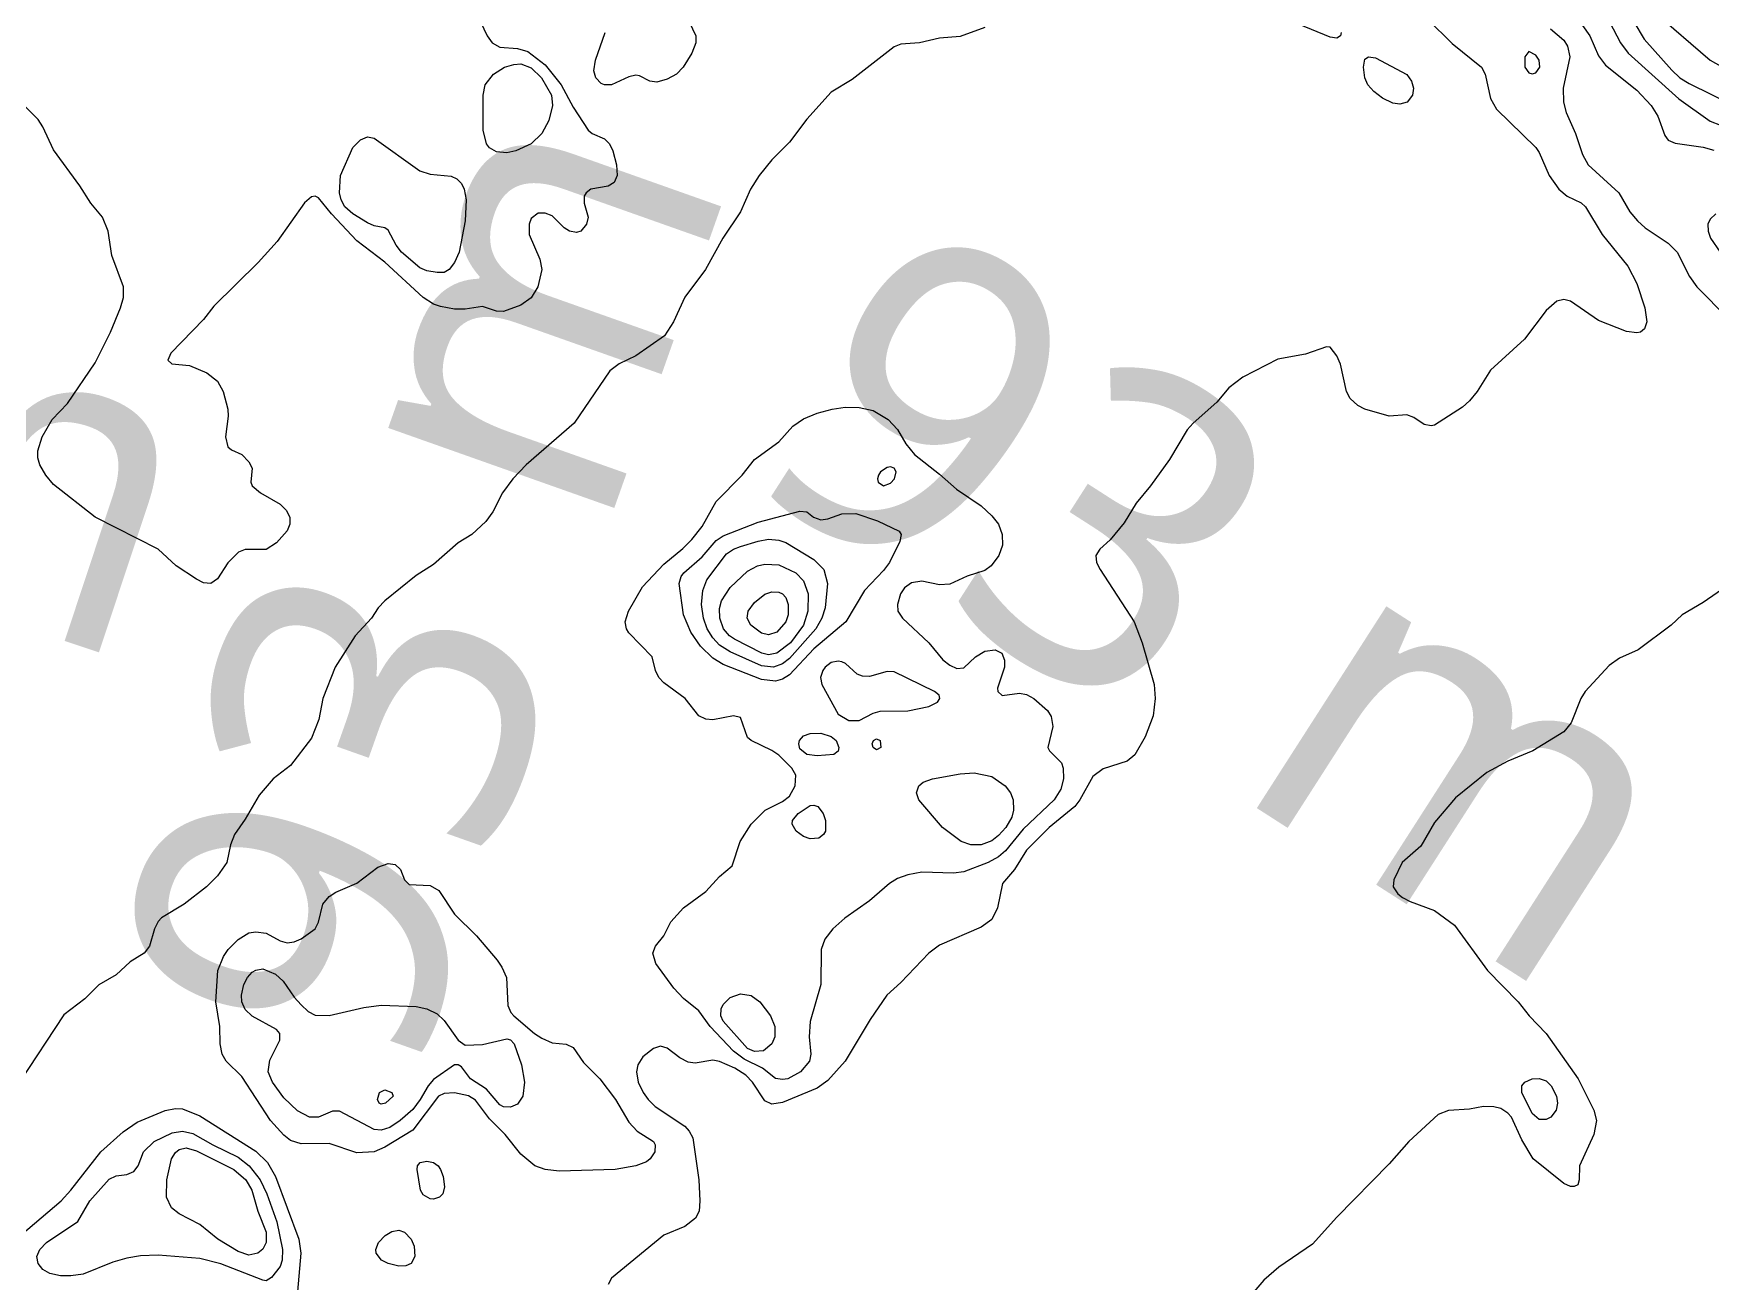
# Model space of a CAD drawing. Extents: x 474277 to 475042, y 254928 to 255625.
# Drawn here: x 474377.33 to 474414.21, y 255257.12 to 255284.58 of the extents above; entities that cross this region are included whole.
import ezdxf

# ---------------------------------------------------------------- set-up
doc = ezdxf.new("R2010")
doc.units = 0
doc.header["$MEASUREMENT"] = 0
doc.layers.add('BaseMapV2_DTM_export_MonNov09090547073261 — entities', color=1, linetype='CONTINUOUS')
doc.styles.get("Standard").update_dxf_attribs({"font": 'romans.shx'})

msp = doc.modelspace()

# ---------------------------------------------------------------- linework, layer by layer
at = {"layer": 'BaseMapV2_DTM_export_MonNov09090547073261 — entities', "color": 15, "linetype": 'Continuous', "true_color": 0xb7484b}
for points in [[(474387.08, 255284.986, 93.25), (474387.302, 255284.526, 93.25), (474387.41, 255284.373, 93.25), (474387.581, 255284.281, 93.25), (474387.964, 255284.247, 93.25), (474388.194, 255284.18, 93.25), (474388.577, 255283.889, 93.25), (474388.929, 255283.453, 93.25), (474389.191, 255282.96, 93.25), (474389.524, 255282.456, 93.25), (474389.608, 255282.379, 93.25), (474389.881, 255282.259, 93.25), (474389.991, 255282.149, 93.25), (474390.066, 255281.996, 93.25), (474390.144, 255281.689, 93.25), (474390.162, 255281.459, 93.25), (474390.094, 255281.306, 93.25), (474389.958, 255281.22, 93.25), (474389.58, 255281.153, 93.25), (474389.48, 255281.076, 93.25), (474389.435, 255280.999, 93.25), (474389.436, 255280.846, 93.25), (474389.518, 255280.539, 93.25), (474389.483, 255280.386, 93.25), (474389.359, 255280.233, 93.25), (474389.268, 255280.204, 93.25), (474389.114, 255280.233, 93.25), (474388.996, 255280.309, 93.25), (474388.731, 255280.568, 93.25), (474388.577, 255280.63, 93.25), (474388.424, 255280.625, 93.25), (474388.271, 255280.51, 93.25), (474388.223, 255280.386, 93.25), (474388.226, 255280.156, 93.25), (474388.461, 255279.619, 93.25), (474388.499, 255279.389, 93.25), (474388.416, 255279.006, 93.25), (474388.271, 255278.764, 93.25), (474388.041, 255278.603, 93.25), (474387.657, 255278.464, 93.25), (474387.504, 255278.472, 93.25), (474387.197, 255278.573, 93.25), (474386.814, 255278.52, 93.25), (474386.584, 255278.521, 93.25), (474386.277, 255278.574, 93.25), (474386.124, 255278.631, 93.25), (474385.894, 255278.776, 93.25), (474385.05, 255279.552, 93.25), (474384.437, 255280.018, 93.25), (474383.879, 255280.616, 93.25), (474383.594, 255280.969, 93.25), (474383.517, 255281.003, 93.25), (474383.44, 255280.986, 93.25), (474383.287, 255280.855, 93.25), (474382.685, 255280.003, 93.25), (474382.267, 255279.542, 93.25), (474381.293, 255278.587, 93.25), (474381.063, 255278.289, 93.25), (474380.35, 255277.549, 93.25), (474380.283, 255277.396, 93.25), (474380.372, 255277.319, 93.25), (474380.757, 255277.278, 93.25), (474381.14, 255277.12, 93.25), (474381.371, 255276.935, 93.25), (474381.5, 255276.705, 93.25), (474381.599, 255276.322, 93.25), (474381.606, 255276.169, 93.25), (474381.551, 255275.709, 93.25), (474381.6, 255275.493, 93.25), (474381.677, 255275.428, 93.25), (474381.907, 255275.323, 93.25), (474382.06, 255275.165, 93.25), (474382.131, 255275.019, 93.25), (474382.106, 255274.712, 93.25), (474382.132, 255274.635, 93.25), (474382.319, 255274.482, 93.25), (474382.75, 255274.234, 93.25), (474382.885, 255274.098, 93.25), (474382.963, 255273.945, 93.25), (474382.963, 255273.792, 93.25), (474382.903, 255273.645, 93.25), (474382.673, 255273.382, 93.25), (474382.443, 255273.231, 93.25), (474381.983, 255273.236, 93.25), (474381.836, 255273.178, 93.25), (474381.6, 255272.94, 93.25), (474381.37, 255272.587, 93.25), (474381.225, 255272.488, 93.25)], [(474407.977, 255284.888, 92.75), (474408.513, 255284.358, 92.75), (474409.163, 255283.836, 92.75), (474409.243, 255283.683, 92.75), (474409.358, 255283.146, 92.75), (474409.487, 255282.916, 92.75), (474410.354, 255282.071, 92.75), (474410.43, 255281.96, 92.75), (474410.651, 255281.459, 92.75), (474410.859, 255281.153, 92.75), (474411.044, 255281.002, 92.75), (474411.35, 255280.852, 92.75), (474411.449, 255280.769, 92.75), (474411.809, 255280.156, 92.75), (474412.38, 255279.466, 92.75), (474412.578, 255279.082, 92.75), (474412.752, 255278.546, 92.75), (474412.791, 255278.239, 92.75), (474412.741, 255278.086, 92.75), (474412.654, 255278.014, 92.75), (474412.577, 255277.995, 92.75), (474412.347, 255278.029, 92.75), (474411.734, 255278.265, 92.75), (474411.12, 255278.696, 92.75), (474410.967, 255278.729, 92.75), (474410.814, 255278.693, 92.75), (474410.584, 255278.491, 92.75), (474410.107, 255277.856, 92.75), (474409.357, 255277.176, 92.75), (474409.066, 255276.705, 92.75), (474408.897, 255276.499, 92.75), (474408.743, 255276.362, 92.75), (474408.13, 255275.965, 92.75), (474408.053, 255275.952, 92.75), (474407.9, 255275.984, 92.75), (474407.67, 255276.134, 92.75), (474407.517, 255276.194, 92.75), (474407.133, 255276.165, 92.75), (474406.596, 255276.322, 92.75), (474406.439, 255276.399, 92.75), (474406.276, 255276.552, 92.75), (474406.19, 255276.705, 92.75), (474406.06, 255277.307, 92.75), (474405.983, 255277.494, 92.75), (474405.83, 255277.683, 92.75), (474405.753, 255277.69, 92.75), (474405.293, 255277.525, 92.75), (474404.68, 255277.418, 92.75), (474403.913, 255277.02, 92.75), (474403.606, 255276.79, 92.75), (474403.339, 255276.475, 92.75), (474402.822, 255276.015, 92.75), (474402.689, 255275.862, 92.75), (474402.303, 255275.212, 92.75), (474401.885, 255274.635, 92.75), (474401.567, 255274.252, 92.75), (474401.306, 255273.817, 92.75), (474400.999, 255273.449, 92.75), (474400.769, 255273.244, 92.75), (474400.681, 255273.102, 92.75), (474400.699, 255272.948, 92.75), (474400.778, 255272.795, 92.75), (474401.526, 255271.645, 92.75), (474401.698, 255271.185, 92.75), (474401.963, 255270.265, 92.75), (474401.987, 255269.958, 92.75), (474401.94, 255269.575, 92.75), (474401.768, 255269.114, 92.75), (474401.536, 255268.719, 92.75), (474401.37, 255268.578, 92.75), (474400.846, 255268.409, 92.75), (474400.616, 255268.247, 92.75), (474400.331, 255267.734, 92.75), (474400.217, 255267.581, 92.75), (474399.652, 255267.121, 92.75), (474399.159, 255266.624, 92.75), (474398.891, 255266.201, 92.75), (474398.632, 255265.894, 92.75), (474398.518, 255265.357, 92.75), (474398.392, 255265.098, 92.75), (474398.162, 255264.928, 92.75), (474397.242, 255264.533, 92.75), (474397.012, 255264.359, 92.75), (474396.398, 255263.715, 92.75), (474396.087, 255263.44, 92.75), (474395.717, 255262.904, 92.75), (474395.171, 255261.984, 92.75), (474394.788, 255261.564, 92.75), (474394.558, 255261.392, 92.75), (474393.791, 255261.075, 92.75), (474393.561, 255261.04, 92.75), (474393.408, 255261.116, 92.75), (474393.136, 255261.524, 92.75), (474392.989, 255261.677, 92.75), (474392.748, 255261.83, 92.75), (474392.411, 255261.981, 92.75), (474392.258, 255262.005, 92.75), (474391.875, 255261.943, 92.75), (474391.721, 255261.963, 92.75), (474391.536, 255262.06, 92.75), (474391.261, 255262.272, 92.75), (474391.108, 255262.315, 92.75), (474390.954, 255262.267, 92.75), (474390.724, 255262.08, 92.75), (474390.613, 255261.907, 92.75), (474390.58, 255261.754, 92.75), (474390.618, 255261.524, 92.75), (474390.732, 255261.294, 92.75), (474390.837, 255261.14, 92.75), (474390.994, 255260.987, 92.75), (474391.645, 255260.557, 92.75), (474391.741, 255260.45, 92.75), (474391.819, 255260.297, 92.75), (474391.952, 255259.377, 92.75), (474391.976, 255258.917, 92.75), (474391.961, 255258.687, 92.75), (474391.884, 255258.533, 92.75), (474391.645, 255258.349, 92.75), (474391.184, 255258.16, 92.75), (474390.034, 255257.213, 92.75), (474389.959, 255257.076, 92.75)], [(474412.278, 255285.216, 91.75), (474412.733, 255284.45, 91.75), (474413.344, 255283.77, 91.75), (474413.522, 255283.606, 91.75), (474413.727, 255283.476, 91.75), (474415.184, 255282.763, 91.75)], [(474412.961, 255285.046, 91.5), (474414.185, 255283.99, 91.5), (474414.877, 255283.6, 91.5)], [(474398.239, 255284.711, 93), (474397.702, 255284.51, 93), (474397.242, 255284.472, 93), (474396.805, 255284.373, 93), (474396.398, 255284.34, 93), (474396.245, 255284.283, 93), (474395.325, 255283.57, 93), (474394.865, 255283.289, 93), (474394.328, 255282.692, 93), (474393.945, 255282.191, 93), (474393.561, 255281.8, 93), (474393.277, 255281.459, 93), (474393.089, 255281.153, 93), (474392.871, 255280.661, 93), (474392.485, 255280.079, 93), (474392.103, 255279.389, 93), (474391.645, 255278.779, 93), (474391.4, 255278.239, 93), (474391.198, 255277.932, 93), (474390.571, 255277.495, 93), (474390.204, 255277.319, 93), (474389.996, 255277.165, 93), (474389.215, 255276.015, 93), (474388.157, 255275.095, 93), (474387.865, 255274.789, 93), (474387.636, 255274.482, 93), (474387.427, 255274.061, 93), (474387.274, 255273.849, 93), (474386.967, 255273.567, 93), (474386.661, 255273.38, 93), (474386.124, 255272.905, 93), (474385.74, 255272.662, 93), (474385.05, 255272.105, 93), (474384.904, 255271.952, 93), (474384.755, 255271.721, 93), (474384.398, 255271.338, 93), (474383.959, 255270.648, 93), (474383.686, 255269.958, 93), (474383.602, 255269.498, 93), (474383.44, 255269.089, 93), (474382.98, 255268.485, 93), (474382.595, 255268.194, 93), (474382.29, 255267.837, 93), (474381.983, 255267.306, 93), (474381.744, 255266.968, 93), (474381.655, 255266.738, 93), (474381.577, 255266.354, 93), (474381.37, 255266.057, 93), (474381.128, 255265.817, 93), (474380.637, 255265.434, 93), (474380.143, 255265.135, 93), (474380.066, 255265.057, 93), (474379.99, 255264.897, 93), (474379.88, 255264.514, 93), (474379.763, 255264.361, 93), (474379.453, 255264.168, 93), (474379.146, 255263.885, 93), (474378.763, 255263.665, 93), (474378.456, 255263.356, 93), (474377.996, 255263.003, 93), (474377.017, 255261.524, 93)], [(474391.743, 255284.833, 93.25), (474391.891, 255284.526, 93.25), (474391.891, 255284.373, 93.25), (474391.801, 255284.143, 93.25), (474391.612, 255283.836, 93.25), (474391.461, 255283.683, 93.25), (474391.261, 255283.573, 93.25), (474391.031, 255283.507, 93.25), (474390.878, 255283.529, 93.25), (474390.648, 255283.649, 93.25), (474390.571, 255283.66, 93.25), (474390.418, 255283.626, 93.25), (474390.034, 255283.451, 93.25), (474389.881, 255283.451, 93.25), (474389.804, 255283.482, 93.25), (474389.686, 255283.606, 93.25), (474389.647, 255283.76, 93.25), (474389.681, 255283.99, 93.25), (474389.897, 255284.603, 93.25)], [(474406.072, 255284.603, 93), (474406.06, 255284.526, 93), (474405.983, 255284.477, 93), (474405.83, 255284.495, 93), (474405.14, 255284.783, 93)], [(474410.68, 255284.68, 92.5), (474410.967, 255284.434, 92.5), (474411.051, 255284.296, 92.5), (474411.101, 255284.066, 92.5), (474410.956, 255283.376, 92.5), (474410.96, 255283.07, 92.5), (474411.021, 255282.84, 92.5), (474411.226, 255282.379, 92.5), (474411.379, 255281.919, 92.5), (474411.502, 255281.689, 92.5), (474412.178, 255281.076, 92.5), (474412.424, 255280.657, 92.5), (474412.586, 255280.463, 92.5), (474412.76, 255280.309, 92.5), (474413.267, 255279.966, 92.5), (474413.463, 255279.772, 92.5), (474413.733, 255279.236, 92.5), (474413.891, 255279.006, 92.5), (474414.585, 255278.316, 92.5)], [(474411.383, 255284.756, 92.25), (474411.542, 255284.526, 92.25), (474411.734, 255284.088, 92.25), (474411.887, 255283.88, 92.25), (474412.577, 255283.335, 92.25), (474412.89, 255282.993, 92.25), (474413.033, 255282.763, 92.25), (474413.191, 255282.333, 92.25), (474413.267, 255282.23, 92.25), (474413.421, 255282.169, 92.25), (474414.034, 255282.077, 92.25), (474414.264, 255282.015, 92.25)], [(474411.972, 255284.833, 92), (474412.216, 255284.373, 92), (474412.385, 255284.143, 92), (474413.497, 255283.145, 92), (474414.187, 255282.652, 92), (474414.417, 255282.564, 92)], [(474410.354, 255283.713, 92.5), (474410.439, 255283.836, 92.5), (474410.428, 255283.99, 92.5), (474410.354, 255284.102, 92.5), (474410.2, 255284.183, 92.5), (474410.11, 255284.066, 92.5), (474410.112, 255283.836, 92.5), (474410.2, 255283.714, 92.5), (474410.277, 255283.689, 92.5), (474410.354, 255283.713, 92.5)], [(474381.225, 255272.488, 93.25), (474381.063, 255272.505, 93.25), (474380.91, 255272.58, 93.25), (474380.46, 255272.872, 93.25), (474380.066, 255273.238, 93.25), (474378.682, 255273.945, 93.25), (474377.766, 255274.66, 93.25), (474377.595, 255274.865, 93.25), (474377.47, 255275.095, 93.25), (474377.423, 255275.249, 93.25), (474377.419, 255275.402, 93.25), (474377.518, 255275.709, 93.25), (474377.74, 255276.092, 93.25), (474378.073, 255276.443, 93.25), (474378.686, 255277.34, 93.25), (474379.022, 255278.009, 93.25), (474379.239, 255278.546, 93.25), (474379.304, 255278.776, 93.25), (474379.308, 255279.006, 93.25), (474379.048, 255279.696, 93.25), (474378.967, 255280.233, 93.25), (474378.845, 255280.539, 93.25), (474378.585, 255280.846, 93.25), (474378.346, 255281.229, 93.25), (474377.766, 255282.023, 93.25), (474377.536, 255282.528, 93.25), (474377.431, 255282.686, 93.25), (474376.309, 255283.786, 93.25)], [(474387.934, 255281.996, 93.5), (474387.734, 255281.955, 93.5), (474387.504, 255281.974, 93.5), (474387.351, 255282.063, 93.5), (474387.284, 255282.149, 93.5), (474387.21, 255282.456, 93.5), (474387.21, 255283.223, 93.5), (474387.258, 255283.453, 93.5), (474387.441, 255283.683, 93.5), (474387.683, 255283.836, 93.5), (474387.887, 255283.898, 93.5), (474388.041, 255283.908, 93.5), (474388.271, 255283.825, 93.5), (474388.492, 255283.606, 93.5), (474388.717, 255283.223, 93.5), (474388.734, 255282.993, 93.5), (474388.654, 255282.666, 93.5), (474388.5, 255282.379, 93.5), (474388.271, 255282.156, 93.5), (474387.934, 255281.996, 93.5)], [(474407.524, 255283.07, 93), (474407.363, 255283.023, 93), (474407.21, 255283.049, 93), (474406.98, 255283.157, 93), (474406.791, 255283.3, 93), (474406.661, 255283.453, 93), (474406.592, 255283.606, 93), (474406.564, 255283.836, 93), (474406.596, 255284.017, 93), (474406.673, 255284.063, 93), (474406.826, 255284.046, 93), (474407.517, 255283.679, 93), (474407.624, 255283.53, 93), (474407.667, 255283.376, 93), (474407.645, 255283.223, 93), (474407.524, 255283.07, 93)], [(474386.468, 255279.389, 93.5), (474386.354, 255279.325, 93.5), (474386.201, 255279.325, 93.5), (474385.971, 255279.357, 93.5), (474385.817, 255279.425, 93.5), (474385.417, 255279.772, 93.5), (474385.302, 255279.926, 93.5), (474385.127, 255280.257, 93.5), (474385.05, 255280.304, 93.5), (474384.82, 255280.35, 93.5), (474384.667, 255280.417, 93.5), (474384.344, 255280.616, 93.5), (474384.175, 255280.769, 93.5), (474384.091, 255280.923, 93.5), (474384.054, 255281.076, 93.5), (474384.075, 255281.459, 93.5), (474384.35, 255282.073, 93.5), (474384.514, 255282.24, 93.5), (474384.667, 255282.305, 93.5), (474384.82, 255282.278, 93.5), (474385.817, 255281.556, 93.5), (474386.047, 255281.487, 93.5), (474386.507, 255281.439, 93.5), (474386.631, 255281.383, 93.5), (474386.737, 255281.277, 93.5), (474386.795, 255281.153, 93.5), (474386.837, 255280.923, 93.5), (474386.817, 255280.463, 93.5), (474386.685, 255279.772, 93.5), (474386.584, 255279.544, 93.5), (474386.468, 255279.389, 93.5)], [(474414.309, 255280.616, 92.25), (474414.187, 255280.498, 92.25), (474414.136, 255280.386, 92.25), (474414.144, 255280.233, 92.25), (474414.197, 255280.079, 92.25), (474414.405, 255279.772, 92.25)], [(474393.907, 255261.6, 93), (474393.791, 255261.579, 93), (474393.638, 255261.604, 93), (474393.351, 255261.83, 93), (474392.948, 255262.029, 93), (474392.718, 255262.206, 93), (474392.203, 255262.75, 93), (474391.951, 255263.095, 93), (474391.618, 255263.364, 93), (474391.404, 255263.594, 93), (474391.011, 255264.131, 93), (474390.942, 255264.361, 93), (474391.003, 255264.514, 93), (474391.185, 255264.744, 93), (474391.338, 255265.047, 93), (474391.617, 255265.357, 93), (474392.105, 255265.718, 93), (474392.411, 255266.043, 93), (474392.687, 255266.277, 93), (474392.86, 255266.814, 93), (474393.103, 255267.198, 93), (474393.411, 255267.504, 93), (474393.791, 255267.693, 93), (474393.945, 255267.814, 93), (474394.074, 255268.041, 93), (474394.085, 255268.271, 93), (474394.001, 255268.424, 93), (474393.715, 255268.71, 93), (474393.561, 255268.815, 93), (474393.101, 255269.035, 93), (474393.025, 255269.104, 93), (474392.871, 255269.542, 93), (474392.718, 255269.578, 93), (474392.258, 255269.49, 93), (474392.105, 255269.507, 93), (474391.951, 255269.575, 93), (474391.65, 255269.958, 93), (474391.184, 255270.303, 93), (474391.071, 255270.418, 93), (474391, 255270.571, 93), (474390.928, 255270.878, 93), (474390.418, 255271.403, 93), (474390.364, 255271.491, 93), (474390.333, 255271.645, 93), (474390.406, 255271.875, 93), (474390.719, 255272.412, 93), (474391.184, 255272.915, 93), (474391.603, 255273.255, 93), (474391.798, 255273.451, 93), (474392.028, 255273.741, 93), (474392.335, 255274.292, 93), (474392.903, 255274.865, 93), (474393.178, 255275.214, 93), (474393.715, 255275.601, 93), (474394.022, 255275.948, 93), (474394.252, 255276.105, 93), (474394.558, 255276.235, 93), (474394.884, 255276.322, 93), (474395.172, 255276.365, 93), (474395.478, 255276.355, 93), (474395.785, 255276.29, 93), (474396.113, 255276.092, 93), (474396.322, 255275.872, 93), (474396.506, 255275.555, 93), (474396.693, 255275.325, 93), (474397.242, 255274.894, 93), (474397.615, 255274.558, 93), (474398.162, 255274.193, 93), (474398.392, 255273.978, 93), (474398.539, 255273.792, 93), (474398.623, 255273.562, 93), (474398.629, 255273.332, 93), (474398.549, 255273.102, 93), (474398.38, 255272.872, 93), (474398.239, 255272.775, 93), (474397.855, 255272.649, 93), (474397.472, 255272.47, 93), (474397.242, 255272.456, 93), (474396.859, 255272.537, 93), (474396.628, 255272.502, 93), (474396.475, 255272.391, 93), (474396.387, 255272.258, 93), (474396.319, 255272.028, 93), (474396.332, 255271.875, 93), (474396.43, 255271.721, 93), (474397.01, 255271.185, 93), (474397.319, 255270.812, 93), (474397.472, 255270.69, 93), (474397.625, 255270.615, 93), (474397.779, 255270.63, 93), (474398.039, 255270.878, 93), (474398.239, 255270.996, 93), (474398.469, 255271.031, 93), (474398.612, 255270.955, 93), (474398.672, 255270.801, 93), (474398.677, 255270.648, 93), (474398.521, 255270.188, 93), (474398.524, 255270.111, 93), (474398.622, 255270.026, 93), (474399.005, 255270.075, 93), (474399.159, 255270.05, 93), (474399.322, 255269.958, 93), (474399.619, 255269.695, 93), (474399.696, 255269.563, 93), (474399.735, 255269.345, 93), (474399.627, 255268.884, 93), (474399.663, 255268.808, 93), (474399.926, 255268.543, 93), (474399.964, 255268.424, 93), (474399.972, 255268.194, 93), (474399.909, 255267.964, 93), (474399.765, 255267.734, 93), (474399.082, 255267.085, 93), (474398.699, 255266.611, 93), (474398.545, 255266.475, 93), (474398.315, 255266.353, 93), (474397.779, 255266.146, 93), (474397.549, 255266.117, 93), (474396.859, 255266.137, 93), (474396.552, 255266.082, 93), (474396.322, 255266.002, 93), (474396.144, 255265.894, 93), (474395.706, 255265.511, 93), (474395.16, 255265.127, 93), (474394.898, 255264.897, 93), (474394.727, 255264.667, 93), (474394.641, 255264.437, 93), (474394.637, 255263.67, 93), (474394.405, 255262.858, 93), (474394.379, 255262.52, 93), (474394.413, 255262.137, 93), (474394.385, 255261.984, 93), (474394.191, 255261.754, 93), (474393.907, 255261.6, 93)], [(474396.015, 255274.633, 93), (474396.168, 255274.69, 93), (474396.258, 255274.789, 93), (474396.29, 255274.942, 93), (474396.245, 255275.025, 93), (474396.168, 255275.052, 93), (474396.092, 255275.04, 93), (474395.951, 255274.942, 93), (474395.901, 255274.865, 93), (474395.88, 255274.789, 93), (474395.899, 255274.712, 93), (474396.015, 255274.633, 93)], [(474393.641, 255270.341, 93.25), (474393.331, 255270.375, 93.25), (474392.488, 255270.704, 93.25), (474392.258, 255270.846, 93.25), (474391.99, 255271.108, 93.25), (474391.778, 255271.415, 93.25), (474391.614, 255271.798, 93.25), (474391.519, 255272.488, 93.25), (474391.565, 255272.642, 93.25), (474391.622, 255272.718, 93.25), (474392.028, 255273.071, 93.25), (474392.335, 255273.433, 93.25), (474392.488, 255273.535, 93.25), (474393.255, 255273.833, 93.25), (474394.175, 255274.076, 93.25), (474394.328, 255274.064, 93.25), (474394.477, 255273.945, 93.25), (474394.635, 255273.883, 93.25), (474394.788, 255273.908, 93.25), (474395.095, 255274.018, 93.25), (474395.402, 255274.024, 93.25), (474395.881, 255273.868, 93.25), (474396.361, 255273.638, 93.25), (474396.399, 255273.562, 93.25), (474396.373, 255273.408, 93.25), (474396.142, 255272.948, 93.25), (474396.015, 255272.771, 93.25), (474395.597, 255272.335, 93.25), (474395.188, 255271.645, 93.25), (474394.482, 255271.048, 93.25), (474393.945, 255270.478, 93.25), (474393.791, 255270.382, 93.25), (474393.641, 255270.341, 93.25)], [(474393.593, 255270.648, 93.5), (474393.331, 255270.677, 93.5), (474392.641, 255270.986, 93.5), (474392.411, 255271.131, 93.5), (474392.258, 255271.293, 93.5), (474392.14, 255271.491, 93.5), (474392.057, 255271.721, 93.5), (474392.01, 255272.028, 93.5), (474392.042, 255272.335, 93.5), (474392.128, 255272.565, 93.5), (474392.565, 255273.138, 93.5), (474392.718, 255273.24, 93.5), (474392.871, 255273.299, 93.5), (474393.255, 255273.42, 93.5), (474393.485, 255273.459, 93.5), (474393.715, 255273.439, 93.5), (474393.868, 255273.385, 93.5), (474394.482, 255273.014, 93.5), (474394.7, 255272.795, 93.5), (474394.779, 255272.488, 93.5), (474394.733, 255271.952, 93.5), (474394.658, 255271.721, 93.5), (474394.527, 255271.491, 93.5), (474393.945, 255270.838, 93.5), (474393.791, 255270.721, 93.5), (474393.593, 255270.648, 93.5)], [(474393.669, 255270.955, 93.75), (474393.485, 255270.921, 93.75), (474393.342, 255270.955, 93.75), (474392.738, 255271.261, 93.75), (474392.628, 255271.338, 93.75), (474392.495, 255271.491, 93.75), (474392.413, 255271.721, 93.75), (474392.411, 255271.935, 93.75), (474392.454, 255272.105, 93.75), (474392.641, 255272.401, 93.75), (474393.025, 255272.757, 93.75), (474393.244, 255272.872, 93.75), (474393.408, 255272.915, 93.75), (474393.715, 255272.896, 93.75), (474394.084, 255272.718, 93.75), (474394.252, 255272.547, 93.75), (474394.356, 255272.258, 93.75), (474394.353, 255271.875, 93.75), (474394.257, 255271.568, 93.75), (474393.967, 255271.185, 93.75), (474393.669, 255270.955, 93.75)], [(474414.647, 255272.496, 92.5), (474414.034, 255272.066, 92.5), (474413.574, 255271.799, 92.5), (474413.328, 255271.568, 92.5), (474412.602, 255271.031, 92.5), (474412.194, 255270.842, 92.5), (474411.964, 255270.682, 92.5), (474411.437, 255270.111, 92.5), (474411.347, 255269.958, 92.5), (474411.133, 255269.421, 92.5), (474410.967, 255269.226, 92.5), (474410.286, 255268.808, 92.5), (474409.74, 255268.584, 92.5), (474409.28, 255268.331, 92.5), (474408.59, 255267.775, 92.5), (474408.13, 255267.232, 92.5), (474407.823, 255266.715, 92.5), (474407.413, 255266.354, 92.5), (474407.235, 255265.971, 92.5), (474407.221, 255265.817, 92.5), (474407.323, 255265.664, 92.5), (474407.42, 255265.587, 92.5), (474407.593, 255265.495, 92.5), (474408.13, 255265.298, 92.5), (474408.566, 255264.974, 92.5), (474409.293, 255263.977, 92.5), (474409.965, 255263.287, 92.5), (474410.211, 255262.98, 92.5), (474410.578, 255262.597, 92.5), (474411.282, 255261.6, 92.5), (474411.627, 255260.91, 92.5), (474411.685, 255260.68, 92.5), (474411.627, 255260.373, 92.5), (474411.317, 255259.683, 92.5), (474411.307, 255259.377, 92.5), (474411.274, 255259.268, 92.5), (474411.197, 255259.229, 92.5), (474411.12, 255259.233, 92.5), (474410.967, 255259.293, 92.5), (474410.293, 255259.837, 92.5), (474410.047, 255260.256, 92.5), (474409.817, 255260.753, 92.5), (474409.74, 255260.843, 92.5), (474409.587, 255260.945, 92.5), (474409.433, 255260.983, 92.5), (474409.203, 255260.986, 92.5), (474408.897, 255260.93, 92.5), (474408.437, 255260.898, 92.5), (474408.207, 255260.816, 92.5), (474407.565, 255260.22, 92.5), (474407.133, 255259.73, 92.5), (474405.983, 255258.553, 92.5), (474405.446, 255257.961, 92.5), (474404.702, 255257.46, 92.5), (474404.373, 255257.174, 92.5), (474403.069, 255255.647, 92.5)], [(474393.665, 255271.415, 94), (474393.485, 255271.355, 94), (474393.331, 255271.394, 94), (474393.098, 255271.568, 94), (474393.018, 255271.721, 94), (474393.042, 255271.875, 94), (474393.178, 255272.07, 94), (474393.408, 255272.254, 94), (474393.561, 255272.306, 94), (474393.715, 255272.294, 94), (474393.792, 255272.258, 94), (474393.868, 255272.177, 94), (474393.921, 255272.028, 94), (474393.919, 255271.798, 94), (474393.869, 255271.645, 94), (474393.665, 255271.415, 94)], [(474395.478, 255269.476, 93), (474395.785, 255269.635, 93), (474395.938, 255269.682, 93), (474396.552, 255269.685, 93), (474397.012, 255269.781, 93), (474397.203, 255269.881, 93), (474397.251, 255269.958, 93), (474397.236, 255270.035, 93), (474397.132, 255270.111, 93), (474396.245, 255270.545, 93), (474396.092, 255270.551, 93), (474395.708, 255270.442, 93), (474395.555, 255270.448, 93), (474395.437, 255270.495, 93), (474395.179, 255270.725, 93), (474395.095, 255270.765, 93), (474395.018, 255270.78, 93), (474394.865, 255270.751, 93), (474394.729, 255270.648, 93), (474394.677, 255270.571, 93), (474394.632, 255270.418, 93), (474394.659, 255270.265, 93), (474395.018, 255269.611, 93), (474395.248, 255269.476, 93), (474395.478, 255269.476, 93)], [(474394.924, 255268.731, 93.25), (474394.558, 255268.701, 93.25), (474394.328, 255268.728, 93.25), (474394.175, 255268.855, 93.25), (474394.149, 255268.961, 93.25), (474394.164, 255269.038, 93.25), (474394.252, 255269.139, 93.25), (474394.405, 255269.191, 93.25), (474394.635, 255269.193, 93.25), (474394.865, 255269.124, 93.25), (474394.973, 255269.038, 93.25), (474395.035, 255268.884, 93.25), (474395.018, 255268.801, 93.25), (474394.924, 255268.731, 93.25)], [(474395.955, 255268.884, 93.25), (474395.862, 255268.83, 93.25), (474395.785, 255268.881, 93.25), (474395.767, 255268.961, 93.25), (474395.792, 255269.038, 93.25), (474395.862, 255269.07, 93.25), (474395.938, 255269.038, 93.25), (474395.955, 255268.884, 93.25)], [(474398.163, 255266.738, 93.25), (474397.932, 255266.741, 93.25), (474397.72, 255266.814, 93.25), (474397.314, 255267.121, 93.25), (474396.793, 255267.734, 93.25), (474396.742, 255267.888, 93.25), (474396.79, 255268.041, 93.25), (474396.888, 255268.118, 93.25), (474397.091, 255268.194, 93.25), (474397.702, 255268.299, 93.25), (474398.009, 255268.322, 93.25), (474398.392, 255268.242, 93.25), (474398.691, 255268.041, 93.25), (474398.806, 255267.888, 93.25), (474398.862, 255267.734, 93.25), (474398.873, 255267.504, 93.25), (474398.834, 255267.351, 93.25), (474398.701, 255267.121, 93.25), (474398.545, 255266.946, 93.25), (474398.392, 255266.827, 93.25), (474398.163, 255266.738, 93.25)], [(474394.592, 255266.891, 93.25), (474394.405, 255266.87, 93.25), (474394.252, 255266.922, 93.25), (474394.09, 255267.044, 93.25), (474394.003, 255267.198, 93.25), (474394.014, 255267.274, 93.25), (474394.137, 255267.428, 93.25), (474394.405, 255267.605, 93.25), (474394.482, 255267.617, 93.25), (474394.573, 255267.581, 93.25), (474394.685, 255267.428, 93.25), (474394.74, 255267.274, 93.25), (474394.735, 255267.044, 93.25), (474394.692, 255266.968, 93.25), (474394.592, 255266.891, 93.25)], [(474390.115, 255259.607, 93), (474388.884, 255259.57, 93), (474388.577, 255259.604, 93), (474388.347, 255259.683, 93), (474388.041, 255259.944, 93), (474387.693, 255260.373, 93), (474387.351, 255260.719, 93), (474387.044, 255261.128, 93), (474386.891, 255261.222, 93), (474386.584, 255261.293, 93), (474386.354, 255261.276, 93), (474386.23, 255261.217, 93), (474385.664, 255260.467, 93), (474385.05, 255260.093, 93), (474384.82, 255259.994, 93), (474384.437, 255259.974, 93), (474383.824, 255260.172, 93), (474383.21, 255260.171, 93), (474382.98, 255260.238, 93), (474382.827, 255260.358, 93), (474382.534, 255260.68, 93), (474381.907, 255261.648, 93), (474381.564, 255261.984, 93), (474381.475, 255262.137, 93), (474381.43, 255262.367, 93), (474381.427, 255262.75, 93), (474381.337, 255263.287, 93), (474381.382, 255263.977, 93), (474381.503, 255264.284, 93), (474381.609, 255264.437, 93), (474381.83, 255264.663, 93), (474382.06, 255264.807, 93), (474382.213, 255264.83, 93), (474382.443, 255264.796, 93), (474382.75, 255264.632, 93), (474382.903, 255264.589, 93), (474383.057, 255264.611, 93), (474383.21, 255264.674, 93), (474383.523, 255264.897, 93), (474383.594, 255265.041, 93), (474383.685, 255265.434, 93), (474383.824, 255265.607, 93), (474383.977, 255265.702, 93), (474384.437, 255265.897, 93), (474384.897, 255266.254, 93), (474385.127, 255266.328, 93), (474385.28, 255266.308, 93), (474385.394, 255266.201, 93), (474385.485, 255265.971, 93), (474385.587, 255265.866, 93), (474386.047, 255265.85, 93), (474386.24, 255265.741, 93), (474386.584, 255265.22, 93), (474387.067, 255264.744, 93), (474387.518, 255264.207, 93), (474387.625, 255264.054, 93), (474387.722, 255263.824, 93), (474387.754, 255263.21, 93), (474387.822, 255263.057, 93), (474387.889, 255262.98, 93), (474388.339, 255262.597, 93), (474388.501, 255262.494, 93), (474388.731, 255262.388, 93), (474389.038, 255262.356, 93), (474389.191, 255262.283, 93), (474389.421, 255261.954, 93), (474389.779, 255261.6, 93), (474390.12, 255261.14, 93), (474390.418, 255260.644, 93), (474390.601, 255260.45, 93), (474390.955, 255260.22, 93), (474390.996, 255260.143, 93), (474390.988, 255259.99, 93), (474390.881, 255259.837, 93), (474390.801, 255259.775, 93), (474390.571, 255259.687, 93), (474390.115, 255259.607, 93)], [(474385.163, 255260.527, 93.25), (474384.974, 255260.469, 93.25), (474384.82, 255260.487, 93.25), (474384.054, 255260.889, 93.25), (474383.9, 255260.884, 93.25), (474383.594, 255260.751, 93.25), (474383.393, 255260.757, 93.25), (474383.133, 255260.895, 93.25), (474382.827, 255261.18, 93.25), (474382.583, 255261.524, 93.25), (474382.489, 255261.754, 93.25), (474382.52, 255262.006, 93.25), (474382.741, 255262.444, 93.25), (474382.74, 255262.597, 93.25), (474382.673, 255262.68, 93.25), (474382.137, 255262.972, 93.25), (474381.983, 255263.122, 93.25), (474381.909, 255263.287, 93.25), (474381.902, 255263.44, 93.25), (474381.954, 255263.67, 93.25), (474382.03, 255263.824, 93.25), (474382.137, 255263.941, 93.25), (474382.213, 255263.988, 93.25), (474382.367, 255264.013, 93.25), (474382.647, 255263.901, 93.25), (474382.813, 255263.747, 93.25), (474383.057, 255263.392, 93.25), (474383.21, 255263.223, 93.25), (474383.364, 255263.078, 93.25), (474383.517, 255263, 93.25), (474383.824, 255262.99, 93.25), (474384.59, 255263.163, 93.25), (474384.974, 255263.216, 93.25), (474385.74, 255263.188, 93.25), (474385.971, 255263.138, 93.25), (474386.201, 255263.024, 93.25), (474386.354, 255262.878, 93.25), (474386.661, 255262.444, 93.25), (474386.814, 255262.341, 93.25), (474387.197, 255262.351, 93.25), (474387.734, 255262.479, 93.25), (474387.811, 255262.453, 93.25), (474387.894, 255262.367, 93.25), (474388.055, 255261.907, 93.25), (474388.124, 255261.524, 93.25), (474388.084, 255261.217, 93.25), (474387.964, 255261.043, 93.25), (474387.811, 255260.971, 93.25), (474387.657, 255260.984, 93.25), (474387.581, 255261.028, 93.25), (474387.288, 255261.37, 93.25), (474386.935, 255261.6, 93.25), (474386.737, 255261.858, 93.25), (474386.661, 255261.907, 93.25), (474386.584, 255261.902, 93.25), (474386.124, 255261.584, 93.25), (474386, 255261.447, 93.25), (474385.829, 255261.14, 93.25), (474385.664, 255260.925, 93.25), (474385.388, 255260.68, 93.25), (474385.163, 255260.527, 93.25)], [(474393.373, 255262.214, 93.25), (474393.178, 255262.198, 93.25), (474393.025, 255262.266, 93.25), (474392.488, 255262.868, 93.25), (474392.439, 255262.98, 93.25), (474392.446, 255263.134, 93.25), (474392.488, 255263.228, 93.25), (474392.641, 255263.382, 93.25), (474392.871, 255263.463, 93.25), (474393.101, 255263.429, 93.25), (474393.295, 255263.287, 93.25), (474393.529, 255262.98, 93.25), (474393.626, 255262.75, 93.25), (474393.623, 255262.52, 93.25), (474393.557, 255262.367, 93.25), (474393.373, 255262.214, 93.25)], [(474385.067, 255261.063, 93.5), (474384.974, 255261.043, 93.5), (474384.93, 255261.063, 93.5), (474384.889, 255261.14, 93.5), (474384.935, 255261.294, 93.5), (474385.05, 255261.356, 93.5), (474385.204, 255261.295, 93.5), (474385.233, 255261.217, 93.5), (474385.067, 255261.063, 93.5)], [(474410.685, 255260.757, 92.75), (474410.584, 255260.703, 92.75), (474410.43, 255260.706, 92.75), (474410.277, 255260.834, 92.75), (474410.047, 255261.294, 92.75), (474410.044, 255261.447, 92.75), (474410.111, 255261.524, 92.75), (474410.277, 255261.599, 92.75), (474410.43, 255261.608, 92.75), (474410.584, 255261.552, 92.75), (474410.694, 255261.447, 92.75), (474410.81, 255261.217, 92.75), (474410.828, 255261.063, 92.75), (474410.798, 255260.91, 92.75), (474410.685, 255260.757, 92.75)], [(474376.761, 255257.92, 93), (474377.937, 255258.917, 93), (474378.15, 255259.146, 93), (474378.808, 255259.99, 93), (474379.3, 255260.435, 93), (474379.606, 255260.644, 93), (474380.22, 255260.9, 93), (474380.45, 255260.946, 93), (474380.603, 255260.936, 93), (474380.987, 255260.786, 93), (474382.213, 255260.01, 93), (474382.468, 255259.76, 93), (474382.648, 255259.453, 93), (474383.161, 255258.073, 93), (474383.202, 255257.766, 93), (474383.133, 255256.923, 93)], [(474382.556, 255257.23, 93.25), (474382.443, 255257.154, 93.25), (474382.367, 255257.168, 93.25), (474381.447, 255257.531, 93.25), (474380.987, 255257.649, 93.25), (474380.066, 255257.724, 93.25), (474379.683, 255257.706, 93.25), (474379.376, 255257.656, 93.25), (474379.07, 255257.569, 93.25), (474378.422, 255257.306, 93.25), (474378.15, 255257.266, 93.25), (474377.92, 255257.268, 93.25), (474377.689, 255257.319, 93.25), (474377.536, 255257.409, 93.25), (474377.428, 255257.536, 93.25), (474377.403, 255257.69, 93.25), (474377.463, 255257.843, 93.25), (474377.611, 255257.996, 93.25), (474378.303, 255258.46, 93.25), (474378.564, 255258.917, 93.25), (474378.993, 255259.388, 93.25), (474379.146, 255259.466, 93.25), (474379.376, 255259.496, 93.25), (474379.53, 255259.563, 93.25), (474379.63, 255259.683, 93.25), (474379.745, 255259.99, 93.25), (474379.98, 255260.22, 93.25), (474380.373, 255260.412, 93.25), (474380.603, 255260.449, 93.25), (474380.833, 255260.393, 93.25), (474381.269, 255260.143, 93.25), (474381.83, 255259.878, 93.25), (474382.068, 255259.683, 93.25), (474382.312, 255259.377, 93.25), (474382.455, 255259.07, 93.25), (474382.677, 255258.456, 93.25), (474382.798, 255257.843, 93.25), (474382.796, 255257.613, 93.25), (474382.75, 255257.47, 93.25), (474382.556, 255257.23, 93.25)], [(474382.261, 255257.766, 93.5), (474382.06, 255257.72, 93.5), (474381.83, 255257.798, 93.5), (474381.378, 255258.073, 93.5), (474380.987, 255258.398, 93.5), (474380.526, 255258.63, 93.5), (474380.362, 255258.763, 93.5), (474380.25, 255258.993, 93.5), (474380.257, 255259.377, 93.5), (474380.359, 255259.837, 93.5), (474380.45, 255259.979, 93.5), (474380.526, 255260.042, 93.5), (474380.68, 255260.083, 93.5), (474380.91, 255260.013, 93.5), (474381.735, 255259.607, 93.5), (474381.995, 255259.377, 93.5), (474382.124, 255259.147, 93.5), (474382.258, 255258.687, 93.5), (474382.442, 255258.226, 93.5), (474382.439, 255257.996, 93.5), (474382.367, 255257.856, 93.5), (474382.261, 255257.766, 93.5)], [(474386.254, 255258.993, 93), (474386.124, 255258.953, 93), (474386.047, 255258.961, 93), (474385.894, 255259.05, 93), (474385.835, 255259.147, 93), (474385.759, 255259.607, 93), (474385.767, 255259.683, 93), (474385.826, 255259.76, 93), (474385.971, 255259.789, 93), (474386.12, 255259.76, 93), (474386.227, 255259.683, 93), (474386.278, 255259.607, 93), (474386.333, 255259.453, 93), (474386.365, 255259.223, 93), (474386.328, 255259.07, 93), (474386.254, 255258.993, 93)], [(474385.632, 255257.536, 93), (474385.51, 255257.483, 93), (474385.357, 255257.48, 93), (474385.127, 255257.536, 93), (474384.98, 255257.613, 93), (474384.863, 255257.766, 93), (474384.856, 255257.843, 93), (474384.914, 255257.996, 93), (474385.056, 255258.15, 93), (474385.204, 255258.244, 93), (474385.357, 255258.268, 93), (474385.481, 255258.226, 93), (474385.632, 255258.073, 93), (474385.694, 255257.92, 93), (474385.707, 255257.69, 93), (474385.632, 255257.536, 93)]]:
    msp.add_polyline3d(points, dxfattribs=at)

# ---------------------------------------------------------------- texts
at = {"layer": 'BaseMapV2_DTM_export_MonNov09090547073261 — entities', "color": 250, "true_color": 0x323232, "char_height": 0.2, "width": 17.61571, "attachment_point": 7}
for insert, rotation in [((474359.13, 255277.377), 341.6652), ((474385.642, 255261.275), 70.5033), ((474392.705, 255274.823), 327.306)]:
    msp.add_mtext('\\fOpen Sans|i0|b0;\\H7.02279;93\\~m', dxfattribs=dict(at, insert=insert, rotation=rotation))

doc.saveas('drawing.dxf')
